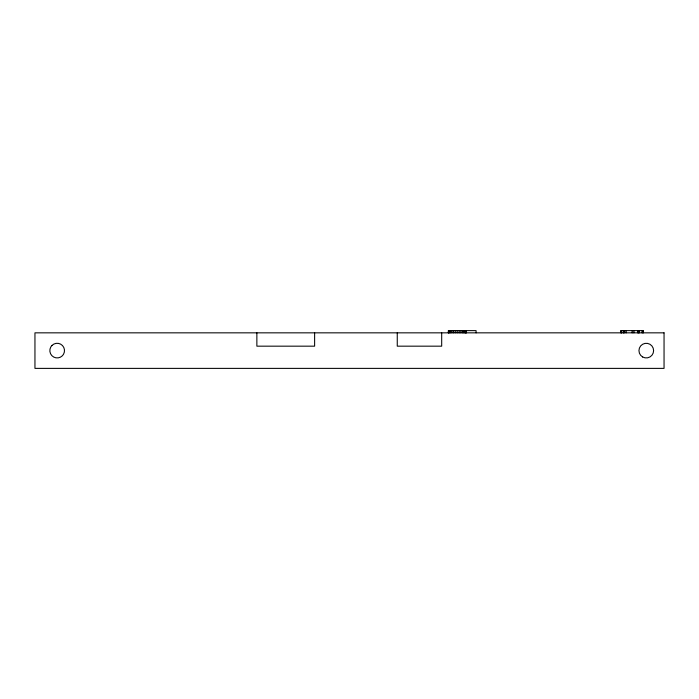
<?xml version="1.0" encoding="UTF-8"?>
<svg xmlns="http://www.w3.org/2000/svg" width="699" height="699" viewBox="0 0 699 699"><rect width="100%" height="100%" fill="white"/><g stroke="black" fill="none" stroke-linecap="round" stroke-linejoin="round"><path stroke-width="1.05" d="M643.412 332.838L643.412 330.618L620.957 330.618L621.027 332.838M642.765 330.618L642.765 332.838M642.075 330.618L642.075 332.838M638.956 330.618L639.017 332.838M638.816 330.618L638.947 332.838M638.72 330.618L638.72 332.838M637.567 330.618L637.567 332.838M633.923 330.618L633.923 332.838M632.158 330.618L632.158 332.838M626.129 330.618L626.129 332.838M624.644 330.618L624.644 332.838M623.665 330.618L623.665 332.838M623.281 330.618L623.281 332.838M621.367 330.618L621.367 332.838M621.053 330.618L621.096 332.838M476.08 332.838L476.08 330.618L448.356 330.618L448.356 332.838M466.364 330.618L466.364 332.838M465.953 330.618L465.953 332.838M465.805 330.618L465.805 332.838M465.351 330.618L465.351 332.838M464.625 330.618L464.625 332.838M463.664 330.618L463.664 332.838M462.415 330.618L462.415 332.838M460.903 330.618L460.903 332.838M459.138 330.618L459.138 332.838M457.146 330.618L457.146 332.838M455.189 330.618L455.189 332.838M453.433 330.618L453.433 332.838M451.912 330.618L451.912 332.838M450.654 330.618L450.654 332.838M449.632 330.618L449.632 332.838M448.915 330.618L448.915 332.838M448.496 330.618L448.496 332.838M441.689 332.838L441.689 346.171L397.259 346.171L397.259 332.838M314.62 332.838L314.62 346.171L256.865 346.171L256.865 332.838M51.979 345.428L50.817 346.949A7.331 7.331 0 0 0 62.351 355.791L63.513 354.279A7.331 7.331 0 0 0 51.979 345.428M664.05 332.838L34.95 332.838L34.95 368.382L664.05 368.382L664.05 332.838M642.617 356.962A7.331 7.331 0 0 0 653.609 350.61A7.331 7.331 0 0 0 642.617 344.266A7.331 7.331 0 0 0 642.617 356.962"/></g></svg>
